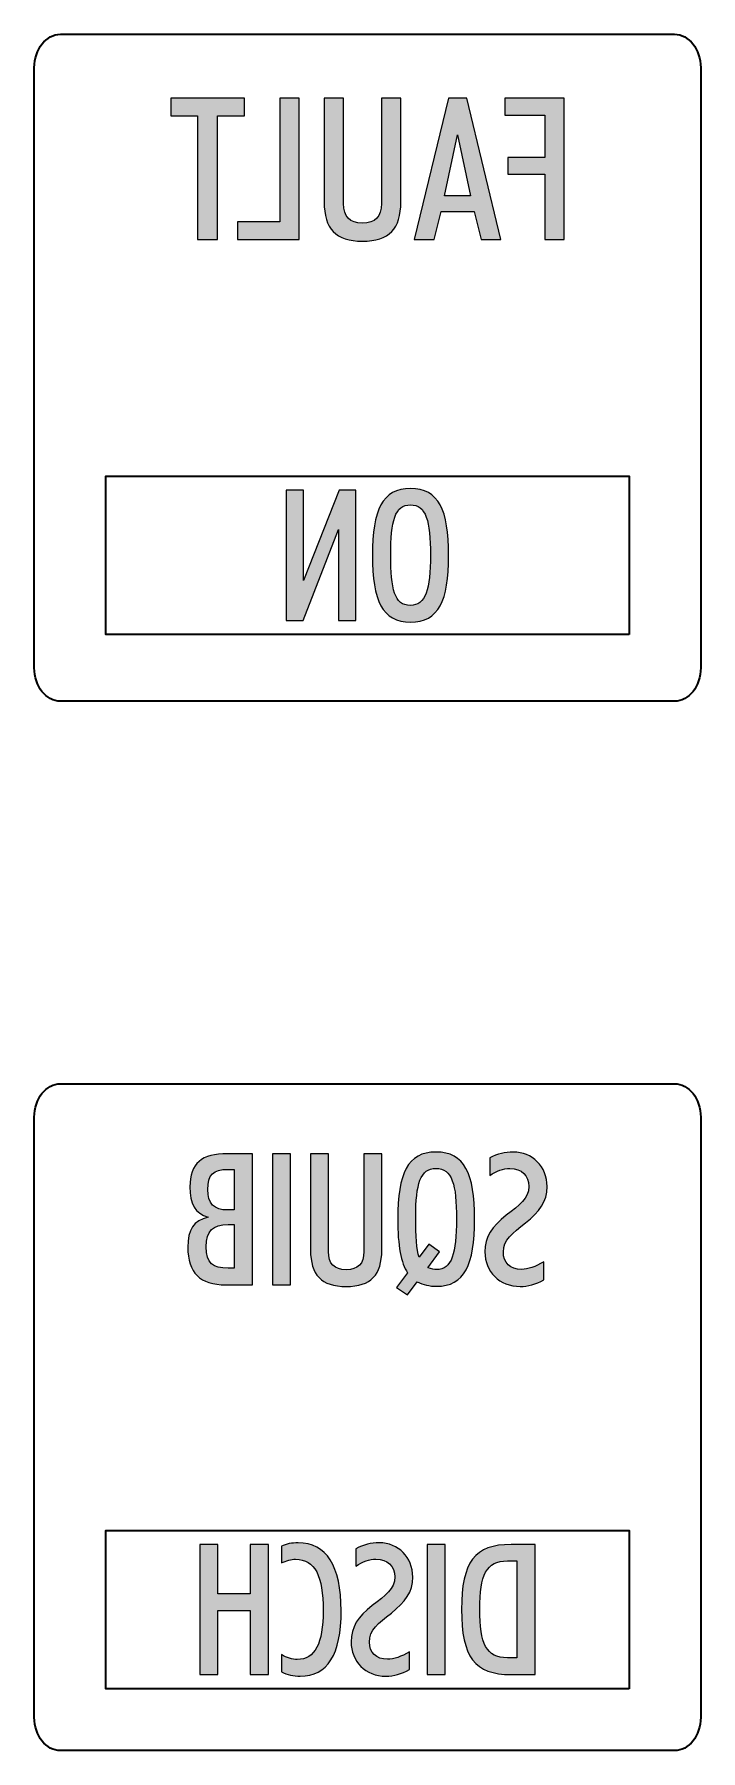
# Model space of a CAD drawing. Header units: millimetres. Extents: x 8 to 201, y 31 to 295.
# Drawn here: x 30.6 to 44.6, y 212.9 to 248.93 of the extents above; entities that cross this region are included whole.
import ezdxf

# ---------------------------------------------------------------- set-up
doc = ezdxf.new("R2010")
doc.units = ezdxf.units.MM
doc.header["$MEASUREMENT"] = 0
doc.layers.add('Layer 1', color=7, linetype='Continuous', lineweight=0)

# ---------------------------------------------------------------- blocks, each defined once
blk = doc.blocks.new('Block_14')
at = {"layer": 'Layer 1', "true_color": 0x1d1e1b, "transparency": 33554687}
h = blk.add_hatch(color=250, dxfattribs=at)
h.dxf.hatch_style = 2
edge = h.paths.add_edge_path()
edge.add_spline(control_points=[(37.356, 236.625), (37.356, 236.625), (36.997, 236.625), (36.997, 236.625), (36.997, 236.625), (36.997, 238.536), (36.997, 238.536), (36.997, 238.536), (36.254, 236.625), (36.254, 236.625), (36.254, 236.625), (35.898, 236.625), (35.898, 236.625), (35.898, 236.625), (35.898, 239.356), (35.898, 239.356), (35.898, 239.356), (36.258, 239.356), (36.258, 239.356), (36.258, 239.356), (36.258, 237.46), (36.258, 237.46), (36.258, 237.46), (37.005, 239.356), (37.005, 239.356), (37.005, 239.356), (37.356, 239.356), (37.356, 239.356), (37.356, 239.356), (37.356, 236.625), (37.356, 236.625)], knot_values=[0, 0, 0, 0, 1, 1, 1, 2, 2, 2, 3, 3, 3, 4, 4, 4, 5, 5, 5, 6, 6, 6, 7, 7, 7, 8, 8, 8, 9, 9, 9, 10, 10, 10, 10], degree=3, periodic=0)
h = blk.add_hatch(color=250, dxfattribs=at)
h.dxf.hatch_style = 2
edge = h.paths.add_edge_path()
edge.add_spline(control_points=[(38.925, 237.996), (38.925, 238.713), (38.834, 239.05), (38.506, 239.05), (38.178, 239.05), (38.091, 238.713), (38.091, 237.996), (38.091, 237.28), (38.166, 236.939), (38.502, 236.939), (38.826, 236.939), (38.925, 237.276), (38.925, 237.996)], knot_values=[0, 0, 0, 0, 1, 1, 1, 2, 2, 2, 3, 3, 3, 4, 4, 4, 4], degree=3, periodic=0)
edge = h.paths.add_edge_path()
edge.add_spline(control_points=[(39.308, 237.989), (39.308, 237.031), (39.099, 236.591), (38.506, 236.591), (37.914, 236.591), (37.708, 237.035), (37.708, 237.989), (37.708, 238.946), (37.914, 239.391), (38.506, 239.391), (39.099, 239.391), (39.308, 238.946), (39.308, 237.989)], knot_values=[0, 0, 0, 0, 1, 1, 1, 2, 2, 2, 3, 3, 3, 4, 4, 4, 4], degree=3, periodic=0)
at = {"layer": 'Layer 1'}
for points, knots in [([(37.356, 236.625), (37.356, 236.625), (36.997, 236.625), (36.997, 236.625), (36.997, 236.625), (36.997, 238.536), (36.997, 238.536), (36.997, 238.536), (36.254, 236.625), (36.254, 236.625), (36.254, 236.625), (35.898, 236.625), (35.898, 236.625), (35.898, 236.625), (35.898, 239.356), (35.898, 239.356), (35.898, 239.356), (36.258, 239.356), (36.258, 239.356), (36.258, 239.356), (36.258, 237.46), (36.258, 237.46), (36.258, 237.46), (37.005, 239.356), (37.005, 239.356), (37.005, 239.356), (37.356, 239.356), (37.356, 239.356), (37.356, 239.356), (37.356, 236.625), (37.356, 236.625)], [0, 0, 0, 0, 1, 1, 1, 2, 2, 2, 3, 3, 3, 4, 4, 4, 5, 5, 5, 6, 6, 6, 7, 7, 7, 8, 8, 8, 9, 9, 9, 10, 10, 10, 10]), ([(39.308, 237.989), (39.308, 237.031), (39.099, 236.591), (38.506, 236.591), (37.914, 236.591), (37.708, 237.035), (37.708, 237.989), (37.708, 238.946), (37.914, 239.391), (38.506, 239.391), (39.099, 239.391), (39.308, 238.946), (39.308, 237.989)], [0, 0, 0, 0, 1, 1, 1, 2, 2, 2, 3, 3, 3, 4, 4, 4, 4]), ([(38.925, 237.996), (38.925, 238.713), (38.834, 239.05), (38.506, 239.05), (38.178, 239.05), (38.091, 238.713), (38.091, 237.996), (38.091, 237.28), (38.166, 236.939), (38.502, 236.939), (38.826, 236.939), (38.925, 237.276), (38.925, 237.996)], [0, 0, 0, 0, 1, 1, 1, 2, 2, 2, 3, 3, 3, 4, 4, 4, 4])]:
    blk.add_open_spline(points, degree=3, knots=knots, dxfattribs=at)
blk = doc.blocks.new('Block_15')
at = {"layer": 'Layer 1', "true_color": 0x1d1e1b, "transparency": 33554687}
h = blk.add_hatch(color=250, dxfattribs=at)
h.dxf.hatch_style = 2
edge = h.paths.add_edge_path()
edge.add_spline(control_points=[(34.451, 244.623), (34.451, 244.623), (34.035, 244.623), (34.035, 244.623), (34.035, 244.623), (34.035, 247.216), (34.035, 247.216), (34.035, 247.216), (33.469, 247.216), (33.469, 247.216), (33.469, 247.216), (33.469, 247.586), (33.469, 247.586), (33.469, 247.586), (35.016, 247.586), (35.016, 247.586), (35.016, 247.586), (35.016, 247.216), (35.016, 247.216), (35.016, 247.216), (34.451, 247.216), (34.451, 247.216), (34.451, 247.216), (34.451, 244.623), (34.451, 244.623)], knot_values=[0, 0, 0, 0, 1, 1, 1, 2, 2, 2, 3, 3, 3, 4, 4, 4, 5, 5, 5, 6, 6, 6, 7, 7, 7, 8, 8, 8, 8], degree=3, periodic=0)
h = blk.add_hatch(color=250, dxfattribs=at)
h.dxf.hatch_style = 2
edge = h.paths.add_edge_path()
edge.add_spline(control_points=[(36.169, 244.623), (36.169, 244.623), (34.875, 244.623), (34.875, 244.623), (34.875, 244.623), (34.875, 244.993), (34.875, 244.993), (34.875, 244.993), (35.758, 244.993), (35.758, 244.993), (35.758, 244.993), (35.758, 247.586), (35.758, 247.586), (35.758, 247.586), (36.169, 247.586), (36.169, 247.586), (36.169, 247.586), (36.169, 244.623), (36.169, 244.623)], knot_values=[0, 0, 0, 0, 1, 1, 1, 2, 2, 2, 3, 3, 3, 4, 4, 4, 5, 5, 5, 6, 6, 6, 6], degree=3, periodic=0)
h = blk.add_hatch(color=250, dxfattribs=at)
h.dxf.hatch_style = 2
edge = h.paths.add_edge_path()
edge.add_spline(control_points=[(38.304, 245.413), (38.304, 244.843), (38.06, 244.586), (37.498, 244.586), (36.937, 244.586), (36.692, 244.843), (36.692, 245.413), (36.692, 245.413), (36.692, 247.586), (36.692, 247.586), (36.692, 247.586), (37.1, 247.586), (37.1, 247.586), (37.1, 247.586), (37.1, 245.379), (37.1, 245.379), (37.1, 245.097), (37.228, 244.964), (37.498, 244.964), (37.768, 244.964), (37.897, 245.097), (37.897, 245.379), (37.897, 245.379), (37.897, 247.586), (37.897, 247.586), (37.897, 247.586), (38.304, 247.586), (38.304, 247.586), (38.304, 247.586), (38.304, 245.413), (38.304, 245.413)], knot_values=[0, 0, 0, 0, 1, 1, 1, 2, 2, 2, 3, 3, 3, 4, 4, 4, 5, 5, 5, 6, 6, 6, 7, 7, 7, 8, 8, 8, 9, 9, 9, 10, 10, 10, 10], degree=3, periodic=0)
h = blk.add_hatch(color=250, dxfattribs=at)
h.dxf.hatch_style = 2
edge = h.paths.add_edge_path()
edge.add_spline(control_points=[(39.496, 246.821), (39.496, 246.821), (39.221, 245.537), (39.221, 245.537), (39.221, 245.537), (39.77, 245.537), (39.77, 245.537), (39.77, 245.537), (39.496, 246.821), (39.496, 246.821)], knot_values=[0, 0, 0, 0, 1, 1, 1, 2, 2, 2, 3, 3, 3, 3], degree=3, periodic=0)
edge = h.paths.add_edge_path()
edge.add_spline(control_points=[(40.404, 244.623), (40.404, 244.623), (39.989, 244.623), (39.989, 244.623), (39.989, 244.623), (39.847, 245.205), (39.847, 245.205), (39.847, 245.205), (39.148, 245.205), (39.148, 245.205), (39.148, 245.205), (39.003, 244.623), (39.003, 244.623), (39.003, 244.623), (38.587, 244.623), (38.587, 244.623), (38.587, 244.623), (39.303, 247.586), (39.303, 247.586), (39.303, 247.586), (39.689, 247.586), (39.689, 247.586), (39.689, 247.586), (40.404, 244.623), (40.404, 244.623)], knot_values=[0, 0, 0, 0, 1, 1, 1, 2, 2, 2, 3, 3, 3, 4, 4, 4, 5, 5, 5, 6, 6, 6, 7, 7, 7, 8, 8, 8, 8], degree=3, periodic=0)
h = blk.add_hatch(color=250, dxfattribs=at)
h.dxf.hatch_style = 2
edge = h.paths.add_edge_path()
edge.add_spline(control_points=[(41.737, 244.623), (41.737, 244.623), (41.326, 244.623), (41.326, 244.623), (41.326, 244.623), (41.326, 245.99), (41.326, 245.99), (41.326, 245.99), (40.554, 245.99), (40.554, 245.99), (40.554, 245.99), (40.554, 246.343), (40.554, 246.343), (40.554, 246.343), (41.326, 246.343), (41.326, 246.343), (41.326, 246.343), (41.326, 247.228), (41.326, 247.228), (41.326, 247.228), (40.486, 247.228), (40.486, 247.228), (40.486, 247.228), (40.486, 247.586), (40.486, 247.586), (40.486, 247.586), (41.737, 247.586), (41.737, 247.586), (41.737, 247.586), (41.737, 244.623), (41.737, 244.623)], knot_values=[0, 0, 0, 0, 1, 1, 1, 2, 2, 2, 3, 3, 3, 4, 4, 4, 5, 5, 5, 6, 6, 6, 7, 7, 7, 8, 8, 8, 9, 9, 9, 10, 10, 10, 10], degree=3, periodic=0)
at = {"layer": 'Layer 1'}
for points, knots in [([(34.451, 244.623), (34.451, 244.623), (34.035, 244.623), (34.035, 244.623), (34.035, 244.623), (34.035, 247.216), (34.035, 247.216), (34.035, 247.216), (33.469, 247.216), (33.469, 247.216), (33.469, 247.216), (33.469, 247.586), (33.469, 247.586), (33.469, 247.586), (35.016, 247.586), (35.016, 247.586), (35.016, 247.586), (35.016, 247.216), (35.016, 247.216), (35.016, 247.216), (34.451, 247.216), (34.451, 247.216), (34.451, 247.216), (34.451, 244.623), (34.451, 244.623)], [0, 0, 0, 0, 1, 1, 1, 2, 2, 2, 3, 3, 3, 4, 4, 4, 5, 5, 5, 6, 6, 6, 7, 7, 7, 8, 8, 8, 8]), ([(36.169, 244.623), (36.169, 244.623), (34.875, 244.623), (34.875, 244.623), (34.875, 244.623), (34.875, 244.993), (34.875, 244.993), (34.875, 244.993), (35.758, 244.993), (35.758, 244.993), (35.758, 244.993), (35.758, 247.586), (35.758, 247.586), (35.758, 247.586), (36.169, 247.586), (36.169, 247.586), (36.169, 247.586), (36.169, 244.623), (36.169, 244.623)], [0, 0, 0, 0, 1, 1, 1, 2, 2, 2, 3, 3, 3, 4, 4, 4, 5, 5, 5, 6, 6, 6, 6]), ([(38.304, 245.413), (38.304, 244.843), (38.06, 244.586), (37.498, 244.586), (36.937, 244.586), (36.692, 244.843), (36.692, 245.413), (36.692, 245.413), (36.692, 247.586), (36.692, 247.586), (36.692, 247.586), (37.1, 247.586), (37.1, 247.586), (37.1, 247.586), (37.1, 245.379), (37.1, 245.379), (37.1, 245.097), (37.228, 244.964), (37.498, 244.964), (37.768, 244.964), (37.897, 245.097), (37.897, 245.379), (37.897, 245.379), (37.897, 247.586), (37.897, 247.586), (37.897, 247.586), (38.304, 247.586), (38.304, 247.586), (38.304, 247.586), (38.304, 245.413), (38.304, 245.413)], [0, 0, 0, 0, 1, 1, 1, 2, 2, 2, 3, 3, 3, 4, 4, 4, 5, 5, 5, 6, 6, 6, 7, 7, 7, 8, 8, 8, 9, 9, 9, 10, 10, 10, 10]), ([(40.404, 244.623), (40.404, 244.623), (39.989, 244.623), (39.989, 244.623), (39.989, 244.623), (39.847, 245.205), (39.847, 245.205), (39.847, 245.205), (39.148, 245.205), (39.148, 245.205), (39.148, 245.205), (39.003, 244.623), (39.003, 244.623), (39.003, 244.623), (38.587, 244.623), (38.587, 244.623), (38.587, 244.623), (39.303, 247.586), (39.303, 247.586), (39.303, 247.586), (39.689, 247.586), (39.689, 247.586), (39.689, 247.586), (40.404, 244.623), (40.404, 244.623)], [0, 0, 0, 0, 1, 1, 1, 2, 2, 2, 3, 3, 3, 4, 4, 4, 5, 5, 5, 6, 6, 6, 7, 7, 7, 8, 8, 8, 8]), ([(41.737, 244.623), (41.737, 244.623), (41.326, 244.623), (41.326, 244.623), (41.326, 244.623), (41.326, 245.99), (41.326, 245.99), (41.326, 245.99), (40.554, 245.99), (40.554, 245.99), (40.554, 245.99), (40.554, 246.343), (40.554, 246.343), (40.554, 246.343), (41.326, 246.343), (41.326, 246.343), (41.326, 246.343), (41.326, 247.228), (41.326, 247.228), (41.326, 247.228), (40.486, 247.228), (40.486, 247.228), (40.486, 247.228), (40.486, 247.586), (40.486, 247.586), (40.486, 247.586), (41.737, 247.586), (41.737, 247.586), (41.737, 247.586), (41.737, 244.623), (41.737, 244.623)], [0, 0, 0, 0, 1, 1, 1, 2, 2, 2, 3, 3, 3, 4, 4, 4, 5, 5, 5, 6, 6, 6, 7, 7, 7, 8, 8, 8, 9, 9, 9, 10, 10, 10, 10]), ([(39.496, 246.821), (39.496, 246.821), (39.221, 245.537), (39.221, 245.537), (39.221, 245.537), (39.77, 245.537), (39.77, 245.537), (39.77, 245.537), (39.496, 246.821), (39.496, 246.821)], [0, 0, 0, 0, 1, 1, 1, 2, 2, 2, 3, 3, 3, 3])]:
    blk.add_open_spline(points, degree=3, knots=knots, dxfattribs=at)
blk = doc.blocks.new('Block_64')
at = {"layer": 'Layer 1', "true_color": 0x1d1e1b, "transparency": 33554687}
h = blk.add_hatch(color=250, dxfattribs=at)
h.dxf.hatch_style = 2
edge = h.paths.add_edge_path()
edge.add_spline(control_points=[(35.793, 214.556), (35.793, 214.556), (35.793, 214.916), (35.793, 214.916), (35.916, 214.847), (36.023, 214.813), (36.129, 214.813), (36.501, 214.813), (36.671, 215.15), (36.671, 215.84), (36.671, 216.564), (36.505, 216.916), (36.09, 216.916), (35.999, 216.916), (35.9, 216.889), (35.793, 216.839), (35.793, 216.839), (35.793, 217.188), (35.793, 217.188), (35.9, 217.238), (36.015, 217.261), (36.145, 217.261), (36.738, 217.261), (37.05, 216.782), (37.05, 215.836), (37.05, 214.916), (36.765, 214.461), (36.189, 214.461), (36.046, 214.461), (35.92, 214.491), (35.793, 214.556)], knot_values=[0, 0, 0, 0, 1, 1, 1, 2, 2, 2, 3, 3, 3, 4, 4, 4, 5, 5, 5, 6, 6, 6, 7, 7, 7, 8, 8, 8, 9, 9, 9, 10, 10, 10, 10], degree=3, periodic=0)
h = blk.add_hatch(color=250, dxfattribs=at)
h.dxf.hatch_style = 2
edge = h.paths.add_edge_path()
edge.add_spline(control_points=[(38.484, 214.974), (38.484, 214.974), (38.484, 214.599), (38.484, 214.599), (38.314, 214.506), (38.153, 214.461), (37.994, 214.461), (37.556, 214.461), (37.26, 214.771), (37.26, 215.181), (37.26, 215.499), (37.398, 215.706), (37.702, 215.943), (37.983, 216.161), (38.176, 216.291), (38.176, 216.544), (38.176, 216.77), (38.022, 216.92), (37.781, 216.92), (37.643, 216.92), (37.504, 216.87), (37.358, 216.77), (37.358, 216.77), (37.358, 217.138), (37.358, 217.138), (37.52, 217.222), (37.678, 217.261), (37.852, 217.261), (38.243, 217.261), (38.555, 216.962), (38.555, 216.541), (38.555, 216.223), (38.398, 216.02), (38.105, 215.786), (37.828, 215.564), (37.643, 215.441), (37.643, 215.177), (37.643, 214.959), (37.789, 214.817), (38.022, 214.817), (38.16, 214.817), (38.311, 214.87), (38.484, 214.974)], knot_values=[0, 0, 0, 0, 1, 1, 1, 2, 2, 2, 3, 3, 3, 4, 4, 4, 5, 5, 5, 6, 6, 6, 7, 7, 7, 8, 8, 8, 9, 9, 9, 10, 10, 10, 11, 11, 11, 12, 12, 12, 13, 13, 13, 14, 14, 14, 14], degree=3, periodic=0)
h = blk.add_hatch(color=250, dxfattribs=at)
h.dxf.hatch_style = 2
edge = h.paths.add_edge_path()
edge.add_spline(control_points=[(35.521, 214.495), (35.521, 214.495), (35.141, 214.495), (35.141, 214.495), (35.141, 214.495), (35.141, 215.843), (35.141, 215.843), (35.141, 215.843), (34.462, 215.843), (34.462, 215.843), (34.462, 215.843), (34.462, 214.495), (34.462, 214.495), (34.462, 214.495), (34.082, 214.495), (34.082, 214.495), (34.082, 214.495), (34.082, 217.226), (34.082, 217.226), (34.082, 217.226), (34.462, 217.226), (34.462, 217.226), (34.462, 217.226), (34.462, 216.188), (34.462, 216.188), (34.462, 216.188), (35.141, 216.188), (35.141, 216.188), (35.141, 216.188), (35.141, 217.226), (35.141, 217.226), (35.141, 217.226), (35.521, 217.226), (35.521, 217.226), (35.521, 217.226), (35.521, 214.495), (35.521, 214.495)], knot_values=[0, 0, 0, 0, 1, 1, 1, 2, 2, 2, 3, 3, 3, 4, 4, 4, 5, 5, 5, 6, 6, 6, 7, 7, 7, 8, 8, 8, 9, 9, 9, 10, 10, 10, 11, 11, 11, 12, 12, 12, 12], degree=3, periodic=0)
h = blk.add_hatch(color=250, dxfattribs=at)
h.dxf.hatch_style = 2
edge = h.paths.add_edge_path()
edge.add_spline(control_points=[(39.235, 214.495), (39.235, 214.495), (38.856, 214.495), (38.856, 214.495), (38.856, 214.495), (38.856, 217.226), (38.856, 217.226), (38.856, 217.226), (39.235, 217.226), (39.235, 217.226), (39.235, 217.226), (39.235, 214.495), (39.235, 214.495)], knot_values=[0, 0, 0, 0, 1, 1, 1, 2, 2, 2, 3, 3, 3, 4, 4, 4, 4], degree=3, periodic=0)
h = blk.add_hatch(color=250, dxfattribs=at)
h.dxf.hatch_style = 2
edge = h.paths.add_edge_path()
edge.add_spline(control_points=[(40.741, 214.847), (40.741, 214.847), (40.741, 216.881), (40.741, 216.881), (40.741, 216.881), (40.543, 216.881), (40.543, 216.881), (40.097, 216.881), (39.962, 216.594), (39.962, 215.866), (39.962, 215.139), (40.097, 214.847), (40.543, 214.847), (40.543, 214.847), (40.741, 214.847), (40.741, 214.847)], knot_values=[0, 0, 0, 0, 1, 1, 1, 2, 2, 2, 3, 3, 3, 4, 4, 4, 5, 5, 5, 5], degree=3, periodic=0)
edge = h.paths.add_edge_path()
edge.add_spline(control_points=[(41.124, 214.495), (41.124, 214.495), (40.622, 214.495), (40.622, 214.495), (39.852, 214.495), (39.579, 214.863), (39.579, 215.863), (39.579, 216.858), (39.852, 217.226), (40.622, 217.226), (40.622, 217.226), (41.124, 217.226), (41.124, 217.226), (41.124, 217.226), (41.124, 214.495), (41.124, 214.495)], knot_values=[0, 0, 0, 0, 1, 1, 1, 2, 2, 2, 3, 3, 3, 4, 4, 4, 5, 5, 5, 5], degree=3, periodic=0)
at = {"layer": 'Layer 1'}
for points, knots in [([(35.793, 214.556), (35.793, 214.556), (35.793, 214.916), (35.793, 214.916), (35.916, 214.847), (36.023, 214.813), (36.129, 214.813), (36.501, 214.813), (36.671, 215.15), (36.671, 215.84), (36.671, 216.564), (36.505, 216.916), (36.09, 216.916), (35.999, 216.916), (35.9, 216.889), (35.793, 216.839), (35.793, 216.839), (35.793, 217.188), (35.793, 217.188), (35.9, 217.238), (36.015, 217.261), (36.145, 217.261), (36.738, 217.261), (37.05, 216.782), (37.05, 215.836), (37.05, 214.916), (36.765, 214.461), (36.189, 214.461), (36.046, 214.461), (35.92, 214.491), (35.793, 214.556)], [0, 0, 0, 0, 1, 1, 1, 2, 2, 2, 3, 3, 3, 4, 4, 4, 5, 5, 5, 6, 6, 6, 7, 7, 7, 8, 8, 8, 9, 9, 9, 10, 10, 10, 10]), ([(38.484, 214.974), (38.484, 214.974), (38.484, 214.599), (38.484, 214.599), (38.314, 214.506), (38.153, 214.461), (37.994, 214.461), (37.556, 214.461), (37.26, 214.771), (37.26, 215.181), (37.26, 215.499), (37.398, 215.706), (37.702, 215.943), (37.983, 216.161), (38.176, 216.291), (38.176, 216.544), (38.176, 216.77), (38.022, 216.92), (37.781, 216.92), (37.643, 216.92), (37.504, 216.87), (37.358, 216.77), (37.358, 216.77), (37.358, 217.138), (37.358, 217.138), (37.52, 217.222), (37.678, 217.261), (37.852, 217.261), (38.243, 217.261), (38.555, 216.962), (38.555, 216.541), (38.555, 216.223), (38.398, 216.02), (38.105, 215.786), (37.828, 215.564), (37.643, 215.441), (37.643, 215.177), (37.643, 214.959), (37.789, 214.817), (38.022, 214.817), (38.16, 214.817), (38.311, 214.87), (38.484, 214.974)], [0, 0, 0, 0, 1, 1, 1, 2, 2, 2, 3, 3, 3, 4, 4, 4, 5, 5, 5, 6, 6, 6, 7, 7, 7, 8, 8, 8, 9, 9, 9, 10, 10, 10, 11, 11, 11, 12, 12, 12, 13, 13, 13, 14, 14, 14, 14]), ([(35.521, 214.495), (35.521, 214.495), (35.141, 214.495), (35.141, 214.495), (35.141, 214.495), (35.141, 215.843), (35.141, 215.843), (35.141, 215.843), (34.462, 215.843), (34.462, 215.843), (34.462, 215.843), (34.462, 214.495), (34.462, 214.495), (34.462, 214.495), (34.082, 214.495), (34.082, 214.495), (34.082, 214.495), (34.082, 217.226), (34.082, 217.226), (34.082, 217.226), (34.462, 217.226), (34.462, 217.226), (34.462, 217.226), (34.462, 216.188), (34.462, 216.188), (34.462, 216.188), (35.141, 216.188), (35.141, 216.188), (35.141, 216.188), (35.141, 217.226), (35.141, 217.226), (35.141, 217.226), (35.521, 217.226), (35.521, 217.226), (35.521, 217.226), (35.521, 214.495), (35.521, 214.495)], [0, 0, 0, 0, 1, 1, 1, 2, 2, 2, 3, 3, 3, 4, 4, 4, 5, 5, 5, 6, 6, 6, 7, 7, 7, 8, 8, 8, 9, 9, 9, 10, 10, 10, 11, 11, 11, 12, 12, 12, 12]), ([(39.235, 214.495), (39.235, 214.495), (38.856, 214.495), (38.856, 214.495), (38.856, 214.495), (38.856, 217.226), (38.856, 217.226), (38.856, 217.226), (39.235, 217.226), (39.235, 217.226), (39.235, 217.226), (39.235, 214.495), (39.235, 214.495)], [0, 0, 0, 0, 1, 1, 1, 2, 2, 2, 3, 3, 3, 4, 4, 4, 4]), ([(41.124, 214.495), (41.124, 214.495), (40.622, 214.495), (40.622, 214.495), (39.852, 214.495), (39.579, 214.863), (39.579, 215.863), (39.579, 216.858), (39.852, 217.226), (40.622, 217.226), (40.622, 217.226), (41.124, 217.226), (41.124, 217.226), (41.124, 217.226), (41.124, 214.495), (41.124, 214.495)], [0, 0, 0, 0, 1, 1, 1, 2, 2, 2, 3, 3, 3, 4, 4, 4, 5, 5, 5, 5]), ([(40.741, 214.847), (40.741, 214.847), (40.741, 216.881), (40.741, 216.881), (40.741, 216.881), (40.543, 216.881), (40.543, 216.881), (40.097, 216.881), (39.962, 216.594), (39.962, 215.866), (39.962, 215.139), (40.097, 214.847), (40.543, 214.847), (40.543, 214.847), (40.741, 214.847), (40.741, 214.847)], [0, 0, 0, 0, 1, 1, 1, 2, 2, 2, 3, 3, 3, 4, 4, 4, 5, 5, 5, 5])]:
    blk.add_open_spline(points, degree=3, knots=knots, dxfattribs=at)
blk = doc.blocks.new('Block_65')
at = {"layer": 'Layer 1', "true_color": 0x1d1e1b, "transparency": 33554687}
h = blk.add_hatch(color=250, dxfattribs=at)
h.dxf.hatch_style = 2
edge = h.paths.add_edge_path()
edge.add_spline(control_points=[(34.805, 224.248), (34.805, 224.248), (34.805, 225.101), (34.805, 225.101), (34.805, 225.101), (34.666, 225.101), (34.666, 225.101), (34.367, 225.101), (34.247, 224.993), (34.247, 224.677), (34.247, 224.383), (34.379, 224.248), (34.666, 224.248), (34.666, 224.248), (34.805, 224.248), (34.805, 224.248)], knot_values=[0, 0, 0, 0, 1, 1, 1, 2, 2, 2, 3, 3, 3, 4, 4, 4, 5, 5, 5, 5], degree=3, periodic=0)
edge = h.paths.add_edge_path()
edge.add_spline(control_points=[(34.805, 223.028), (34.805, 223.028), (34.805, 223.943), (34.805, 223.943), (34.805, 223.943), (34.674, 223.943), (34.674, 223.943), (34.351, 223.943), (34.216, 223.812), (34.216, 223.472), (34.216, 223.121), (34.347, 223.028), (34.678, 223.028), (34.678, 223.028), (34.805, 223.028), (34.805, 223.028)], knot_values=[0, 0, 0, 0, 1, 1, 1, 2, 2, 2, 3, 3, 3, 4, 4, 4, 5, 5, 5, 5], degree=3, periodic=0)
edge = h.paths.add_edge_path()
edge.add_spline(control_points=[(35.187, 222.677), (35.187, 222.677), (34.63, 222.677), (34.63, 222.677), (34.08, 222.677), (33.829, 222.928), (33.829, 223.468), (33.829, 223.831), (33.949, 224.024), (34.255, 224.094), (33.981, 224.178), (33.873, 224.375), (33.873, 224.731), (33.873, 225.233), (34.12, 225.429), (34.662, 225.429), (34.662, 225.429), (35.187, 225.429), (35.187, 225.429), (35.187, 225.429), (35.187, 222.677), (35.187, 222.677)], knot_values=[0, 0, 0, 0, 1, 1, 1, 2, 2, 2, 3, 3, 3, 4, 4, 4, 5, 5, 5, 6, 6, 6, 7, 7, 7, 7], degree=3, periodic=0)
h = blk.add_hatch(color=250, dxfattribs=at)
h.dxf.hatch_style = 2
edge = h.paths.add_edge_path()
edge.add_spline(control_points=[(35.988, 222.677), (35.988, 222.677), (35.606, 222.677), (35.606, 222.677), (35.606, 222.677), (35.606, 225.429), (35.606, 225.429), (35.606, 225.429), (35.988, 225.429), (35.988, 225.429), (35.988, 225.429), (35.988, 222.677), (35.988, 222.677)], knot_values=[0, 0, 0, 0, 1, 1, 1, 2, 2, 2, 3, 3, 3, 4, 4, 4, 4], degree=3, periodic=0)
h = blk.add_hatch(color=250, dxfattribs=at)
h.dxf.hatch_style = 2
edge = h.paths.add_edge_path()
edge.add_spline(control_points=[(37.904, 223.41), (37.904, 222.881), (37.677, 222.642), (37.155, 222.642), (36.633, 222.642), (36.406, 222.881), (36.406, 223.41), (36.406, 223.41), (36.406, 225.429), (36.406, 225.429), (36.406, 225.429), (36.785, 225.429), (36.785, 225.429), (36.785, 225.429), (36.785, 223.379), (36.785, 223.379), (36.785, 223.117), (36.904, 222.993), (37.155, 222.993), (37.406, 222.993), (37.525, 223.117), (37.525, 223.379), (37.525, 223.379), (37.525, 225.429), (37.525, 225.429), (37.525, 225.429), (37.904, 225.429), (37.904, 225.429), (37.904, 225.429), (37.904, 223.41), (37.904, 223.41)], knot_values=[0, 0, 0, 0, 1, 1, 1, 2, 2, 2, 3, 3, 3, 4, 4, 4, 5, 5, 5, 6, 6, 6, 7, 7, 7, 8, 8, 8, 9, 9, 9, 10, 10, 10, 10], degree=3, periodic=0)
h = blk.add_hatch(color=250, dxfattribs=at)
h.dxf.hatch_style = 2
edge = h.paths.add_edge_path()
edge.add_spline(control_points=[(39.119, 223.372), (39.119, 223.372), (38.868, 223.036), (38.868, 223.036), (38.947, 223.009), (39.011, 222.997), (39.055, 222.997), (39.374, 222.997), (39.473, 223.337), (39.473, 224.059), (39.473, 224.785), (39.382, 225.121), (39.043, 225.121), (38.712, 225.121), (38.617, 224.796), (38.617, 224.105), (38.617, 223.692), (38.633, 223.414), (38.689, 223.26), (38.689, 223.26), (38.892, 223.53), (38.892, 223.53), (38.892, 223.53), (39.119, 223.372), (39.119, 223.372)], knot_values=[0, 0, 0, 0, 1, 1, 1, 2, 2, 2, 3, 3, 3, 4, 4, 4, 5, 5, 5, 6, 6, 6, 7, 7, 7, 8, 8, 8, 8], degree=3, periodic=0)
edge = h.paths.add_edge_path()
edge.add_spline(control_points=[(38.442, 222.464), (38.442, 222.464), (38.215, 222.623), (38.215, 222.623), (38.215, 222.623), (38.446, 222.931), (38.446, 222.931), (38.306, 223.125), (38.238, 223.503), (38.238, 224.055), (38.238, 225.016), (38.446, 225.464), (39.043, 225.464), (39.64, 225.464), (39.852, 225.016), (39.852, 224.055), (39.852, 223.094), (39.645, 222.646), (39.051, 222.646), (38.908, 222.646), (38.776, 222.677), (38.649, 222.742), (38.649, 222.742), (38.442, 222.464), (38.442, 222.464)], knot_values=[0, 0, 0, 0, 1, 1, 1, 2, 2, 2, 3, 3, 3, 4, 4, 4, 5, 5, 5, 6, 6, 6, 7, 7, 7, 8, 8, 8, 8], degree=3, periodic=0)
h = blk.add_hatch(color=250, dxfattribs=at)
h.dxf.hatch_style = 2
edge = h.paths.add_edge_path()
edge.add_spline(control_points=[(41.305, 223.159), (41.305, 223.159), (41.305, 222.781), (41.305, 222.781), (41.134, 222.688), (40.971, 222.642), (40.812, 222.642), (40.369, 222.642), (40.071, 222.955), (40.071, 223.368), (40.071, 223.688), (40.21, 223.897), (40.517, 224.136), (40.8, 224.356), (40.995, 224.487), (40.995, 224.742), (40.995, 224.97), (40.839, 225.121), (40.596, 225.121), (40.457, 225.121), (40.318, 225.07), (40.17, 224.97), (40.17, 224.97), (40.17, 225.341), (40.17, 225.341), (40.334, 225.426), (40.493, 225.464), (40.668, 225.464), (41.062, 225.464), (41.377, 225.163), (41.377, 224.738), (41.377, 224.418), (41.218, 224.213), (40.923, 223.978), (40.644, 223.754), (40.457, 223.63), (40.457, 223.364), (40.457, 223.144), (40.604, 223.001), (40.839, 223.001), (40.979, 223.001), (41.13, 223.055), (41.305, 223.159)], knot_values=[0, 0, 0, 0, 1, 1, 1, 2, 2, 2, 3, 3, 3, 4, 4, 4, 5, 5, 5, 6, 6, 6, 7, 7, 7, 8, 8, 8, 9, 9, 9, 10, 10, 10, 11, 11, 11, 12, 12, 12, 13, 13, 13, 14, 14, 14, 14], degree=3, periodic=0)
at = {"layer": 'Layer 1'}
for points, knots in [([(35.187, 222.677), (35.187, 222.677), (34.63, 222.677), (34.63, 222.677), (34.08, 222.677), (33.829, 222.928), (33.829, 223.468), (33.829, 223.831), (33.949, 224.024), (34.255, 224.094), (33.981, 224.178), (33.873, 224.375), (33.873, 224.731), (33.873, 225.233), (34.12, 225.429), (34.662, 225.429), (34.662, 225.429), (35.187, 225.429), (35.187, 225.429), (35.187, 225.429), (35.187, 222.677), (35.187, 222.677)], [0, 0, 0, 0, 1, 1, 1, 2, 2, 2, 3, 3, 3, 4, 4, 4, 5, 5, 5, 6, 6, 6, 7, 7, 7, 7]), ([(35.988, 222.677), (35.988, 222.677), (35.606, 222.677), (35.606, 222.677), (35.606, 222.677), (35.606, 225.429), (35.606, 225.429), (35.606, 225.429), (35.988, 225.429), (35.988, 225.429), (35.988, 225.429), (35.988, 222.677), (35.988, 222.677)], [0, 0, 0, 0, 1, 1, 1, 2, 2, 2, 3, 3, 3, 4, 4, 4, 4]), ([(37.904, 223.41), (37.904, 222.881), (37.677, 222.642), (37.155, 222.642), (36.633, 222.642), (36.406, 222.881), (36.406, 223.41), (36.406, 223.41), (36.406, 225.429), (36.406, 225.429), (36.406, 225.429), (36.785, 225.429), (36.785, 225.429), (36.785, 225.429), (36.785, 223.379), (36.785, 223.379), (36.785, 223.117), (36.904, 222.993), (37.155, 222.993), (37.406, 222.993), (37.525, 223.117), (37.525, 223.379), (37.525, 223.379), (37.525, 225.429), (37.525, 225.429), (37.525, 225.429), (37.904, 225.429), (37.904, 225.429), (37.904, 225.429), (37.904, 223.41), (37.904, 223.41)], [0, 0, 0, 0, 1, 1, 1, 2, 2, 2, 3, 3, 3, 4, 4, 4, 5, 5, 5, 6, 6, 6, 7, 7, 7, 8, 8, 8, 9, 9, 9, 10, 10, 10, 10]), ([(38.442, 222.464), (38.442, 222.464), (38.215, 222.623), (38.215, 222.623), (38.215, 222.623), (38.446, 222.931), (38.446, 222.931), (38.306, 223.125), (38.238, 223.503), (38.238, 224.055), (38.238, 225.016), (38.446, 225.464), (39.043, 225.464), (39.64, 225.464), (39.852, 225.016), (39.852, 224.055), (39.852, 223.094), (39.645, 222.646), (39.051, 222.646), (38.908, 222.646), (38.776, 222.677), (38.649, 222.742), (38.649, 222.742), (38.442, 222.464), (38.442, 222.464)], [0, 0, 0, 0, 1, 1, 1, 2, 2, 2, 3, 3, 3, 4, 4, 4, 5, 5, 5, 6, 6, 6, 7, 7, 7, 8, 8, 8, 8]), ([(41.305, 223.159), (41.305, 223.159), (41.305, 222.781), (41.305, 222.781), (41.134, 222.688), (40.971, 222.642), (40.812, 222.642), (40.369, 222.642), (40.071, 222.955), (40.071, 223.368), (40.071, 223.688), (40.21, 223.897), (40.517, 224.136), (40.8, 224.356), (40.995, 224.487), (40.995, 224.742), (40.995, 224.97), (40.839, 225.121), (40.596, 225.121), (40.457, 225.121), (40.318, 225.07), (40.17, 224.97), (40.17, 224.97), (40.17, 225.341), (40.17, 225.341), (40.334, 225.426), (40.493, 225.464), (40.668, 225.464), (41.062, 225.464), (41.377, 225.163), (41.377, 224.738), (41.377, 224.418), (41.218, 224.213), (40.923, 223.978), (40.644, 223.754), (40.457, 223.63), (40.457, 223.364), (40.457, 223.144), (40.604, 223.001), (40.839, 223.001), (40.979, 223.001), (41.13, 223.055), (41.305, 223.159)], [0, 0, 0, 0, 1, 1, 1, 2, 2, 2, 3, 3, 3, 4, 4, 4, 5, 5, 5, 6, 6, 6, 7, 7, 7, 8, 8, 8, 9, 9, 9, 10, 10, 10, 11, 11, 11, 12, 12, 12, 13, 13, 13, 14, 14, 14, 14]), ([(34.805, 224.248), (34.805, 224.248), (34.805, 225.101), (34.805, 225.101), (34.805, 225.101), (34.666, 225.101), (34.666, 225.101), (34.367, 225.101), (34.247, 224.993), (34.247, 224.677), (34.247, 224.383), (34.379, 224.248), (34.666, 224.248), (34.666, 224.248), (34.805, 224.248), (34.805, 224.248)], [0, 0, 0, 0, 1, 1, 1, 2, 2, 2, 3, 3, 3, 4, 4, 4, 5, 5, 5, 5]), ([(39.119, 223.372), (39.119, 223.372), (38.868, 223.036), (38.868, 223.036), (38.947, 223.009), (39.011, 222.997), (39.055, 222.997), (39.374, 222.997), (39.473, 223.337), (39.473, 224.059), (39.473, 224.785), (39.382, 225.121), (39.043, 225.121), (38.712, 225.121), (38.617, 224.796), (38.617, 224.105), (38.617, 223.692), (38.633, 223.414), (38.689, 223.26), (38.689, 223.26), (38.892, 223.53), (38.892, 223.53), (38.892, 223.53), (39.119, 223.372), (39.119, 223.372)], [0, 0, 0, 0, 1, 1, 1, 2, 2, 2, 3, 3, 3, 4, 4, 4, 5, 5, 5, 6, 6, 6, 7, 7, 7, 8, 8, 8, 8]), ([(34.805, 223.028), (34.805, 223.028), (34.805, 223.943), (34.805, 223.943), (34.805, 223.943), (34.674, 223.943), (34.674, 223.943), (34.351, 223.943), (34.216, 223.812), (34.216, 223.472), (34.216, 223.121), (34.347, 223.028), (34.678, 223.028), (34.678, 223.028), (34.805, 223.028), (34.805, 223.028)], [0, 0, 0, 0, 1, 1, 1, 2, 2, 2, 3, 3, 3, 4, 4, 4, 5, 5, 5, 5])]:
    blk.add_open_spline(points, degree=3, knots=knots, dxfattribs=at)

msp = doc.modelspace()

# ---------------------------------------------------------------- linework, layer by layer
at = {"layer": 'Layer 1', "color": 250, "lineweight": 35, "true_color": 0x1d1e1b}
for points in [[(43.103, 236.329), (32.103, 236.329), (32.103, 239.652), (43.103, 239.652)], [(43.103, 214.199), (32.103, 214.199), (32.103, 217.522), (43.103, 217.522)]]:
    msp.add_lwpolyline(points, close=True, dxfattribs=at)
at = {"layer": 'Layer 1', "color": 250, "lineweight": 35, "true_color": 0x1d1d1b}
for points in [[(44.053, 248.928), (44.053, 248.928), (31.153, 248.928), (31.153, 248.928), (30.851, 248.928), (30.603, 248.613), (30.603, 248.227), (30.603, 248.227), (30.603, 235.628), (30.603, 235.628), (30.603, 235.243), (30.851, 234.928), (31.153, 234.928), (31.153, 234.928), (44.053, 234.928), (44.053, 234.928), (44.356, 234.928), (44.603, 235.243), (44.603, 235.628), (44.603, 235.628), (44.603, 248.227), (44.603, 248.227), (44.603, 248.613), (44.356, 248.928), (44.053, 248.928)], [(44.053, 226.898), (44.053, 226.898), (31.153, 226.898), (31.153, 226.898), (30.851, 226.898), (30.603, 226.583), (30.603, 226.198), (30.603, 226.198), (30.603, 213.598), (30.603, 213.598), (30.603, 213.213), (30.851, 212.898), (31.153, 212.898), (31.153, 212.898), (44.053, 212.898), (44.053, 212.898), (44.356, 212.898), (44.603, 213.213), (44.603, 213.598), (44.603, 213.598), (44.603, 226.198), (44.603, 226.198), (44.603, 226.583), (44.356, 226.898), (44.053, 226.898)]]:
    msp.add_open_spline(points, degree=3, knots=[0, 0, 0, 0, 1, 1, 1, 2, 2, 2, 3, 3, 3, 4, 4, 4, 5, 5, 5, 6, 6, 6, 7, 7, 7, 8, 8, 8, 8], dxfattribs=at)

# ---------------------------------------------------------------- block references
at = {"layer": 'Layer 1'}
for name in ['Block_15', 'Block_14', 'Block_65', 'Block_64']:
    msp.add_blockref(name, (0, 0), dxfattribs=at)

doc.saveas('drawing.dxf')
